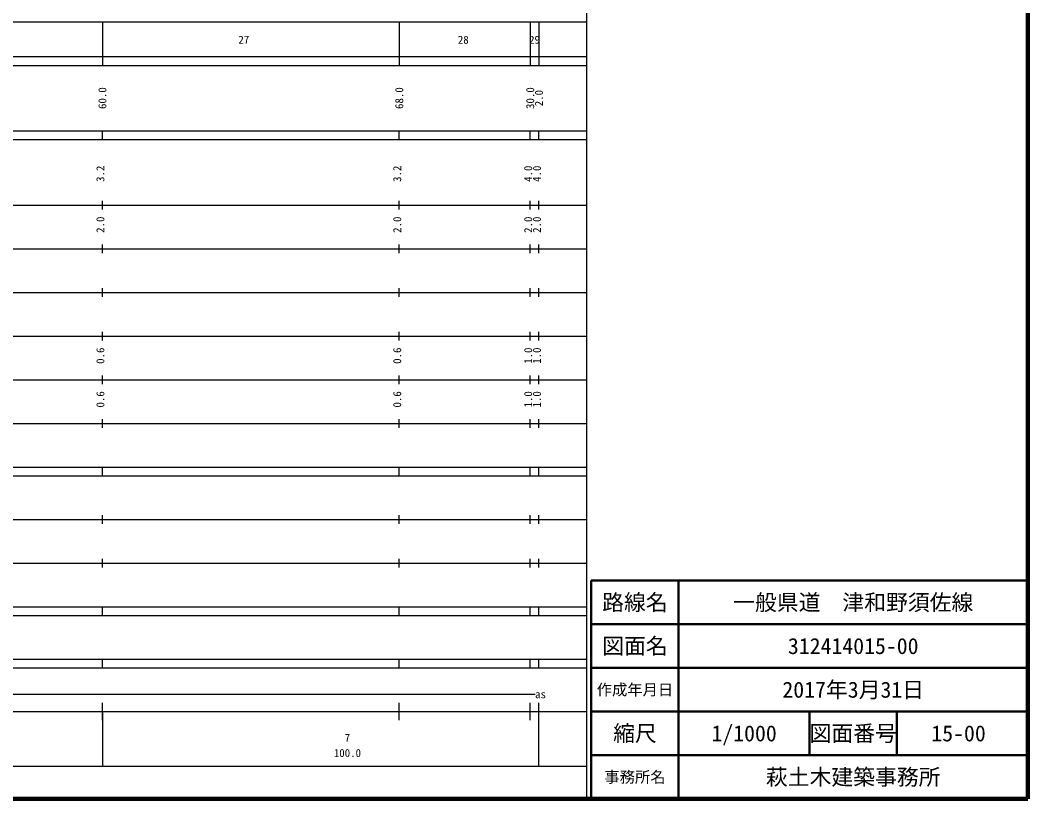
# Model space of a CAD drawing. Units: millimetres on the paper, enlarged 1000 times. Extents: x 40000 to 680000, y 20000 to 380000.
# Drawn here: x 449168 to 680000, y 20000 to 198357 of the extents above; entities that cross this region are included whole.
import ezdxf
from ezdxf.enums import TextEntityAlignment as Align

# ---------------------------------------------------------------- set-up
doc = ezdxf.new("R2010")
doc.units = ezdxf.units.MM
doc.header["$LTSCALE"] = 1000
for name, color, linetype, lineweight in [('M-TTL', 2, 'Continuous', 140), ('M-TTL-BAND', 7, 'Continuous', 25), ('M-TTL-FRAM', 2, 'Continuous', 50), ('M-TTL-LINE', 7, 'Continuous', 50)]:
    doc.layers.add(name, color=color, linetype=linetype, lineweight=lineweight)
doc.layers.add('M-TTL-TXT', color=7, linetype='Continuous')
doc.styles.add('ＭＳ ゴシック', font='')
doc.styles.get('ＭＳ ゴシック').set_extended_font_data('MS Gothic')

msp = doc.modelspace()

# ---------------------------------------------------------------- linework, layer by layer
at = {"layer": 'M-TTL'}
for p, q in [((680000, 20000), (680000, 380000)), ((40000, 20000), (680000, 20000))]:
    msp.add_line(p, q, dxfattribs=at)
at = {"layer": 'M-TTL-BAND'}
for p, q in [((579000, 20000), (579000, 370000)), ((68000, 198000), (579000, 198000)), ((468000, 198000), (468000, 188000)), ((536000, 198000), (536000, 188000)), ((566000, 198000), (566000, 188000)), ((568000, 198000), (568000, 188000)), ((40000, 190000), (579000, 190000)), ((40000, 188000), (579000, 188000)), ((40000, 173000), (579000, 173000)), ((40000, 171000), (579000, 171000)), ((468000, 171000), (468000, 173000)), ((536000, 171000), (536000, 173000)), ((566000, 171000), (566000, 173000)), ((568000, 171000), (568000, 173000)), ((468000, 155000), (468000, 157000)), ((536000, 155000), (536000, 157000)), ((566000, 155000), (566000, 157000)), ((568000, 155000), (568000, 157000)), ((40000, 156000), (579000, 156000)), ((46000, 146000), (579000, 146000)), ((468000, 145000), (468000, 147000)), ((536000, 145000), (536000, 147000)), ((566000, 145000), (566000, 147000)), ((568000, 145000), (568000, 147000)), ((468000, 135000), (468000, 137000)), ((536000, 135000), (536000, 137000)), ((566000, 135000), (566000, 137000)), ((568000, 135000), (568000, 137000)), ((52000, 136000), (579000, 136000)), ((468000, 125000), (468000, 127000)), ((536000, 125000), (536000, 127000)), ((566000, 125000), (566000, 127000)), ((568000, 125000), (568000, 127000)), ((46000, 126000), (579000, 126000)), ((52000, 116000), (579000, 116000)), ((468000, 115000), (468000, 117000)), ((536000, 115000), (536000, 117000)), ((566000, 115000), (566000, 117000)), ((568000, 115000), (568000, 117000)), ((468000, 105000), (468000, 107000)), ((536000, 105000), (536000, 107000)), ((566000, 105000), (566000, 107000)), ((568000, 105000), (568000, 107000)), ((46000, 106000), (579000, 106000)), ((40000, 96000), (579000, 96000)), ((468000, 94000), (468000, 96000)), ((536000, 94000), (536000, 96000)), ((566000, 94000), (566000, 96000)), ((568000, 94000), (568000, 96000)), ((40000, 94000), (579000, 94000)), ((49000, 84000), (579000, 84000)), ((468000, 83000), (468000, 85000)), ((536000, 83000), (536000, 85000)), ((566000, 83000), (566000, 85000)), ((568000, 83000), (568000, 85000)), ((40000, 74000), (579000, 74000)), ((468000, 73000), (468000, 75000)), ((536000, 73000), (536000, 75000)), ((566000, 73000), (566000, 75000)), ((568000, 73000), (568000, 75000)), ((40000, 64000), (579000, 64000)), ((468000, 62000), (468000, 64000)), ((536000, 62000), (536000, 64000)), ((566000, 62000), (566000, 64000)), ((568000, 62000), (568000, 64000)), ((40000, 62000), (579000, 62000)), ((40000, 52000), (579000, 52000)), ((468000, 50000), (468000, 52000)), ((536000, 50000), (536000, 52000)), ((566000, 50000), (566000, 52000)), ((568000, 50000), (568000, 52000)), ((40000, 50000), (579000, 50000)), ((385132, 44000), (567140, 44000)), ((468000, 38000), (468000, 42000)), ((536000, 38000), (536000, 42000)), ((566000, 38000), (566000, 42000)), ((568000, 38000), (568000, 42000)), ((40000, 40000), (579000, 40000)), ((468000, 40000), (468000, 27500)), ((568000, 27500), (568000, 40000)), ((68000, 27500), (579000, 27500))]:
    msp.add_line(p, q, dxfattribs=at)
at = {"layer": 'M-TTL-FRAM'}
for p, q in [((680000, 70000), (580000, 70000)), ((580000, 70000), (580000, 20000))]:
    msp.add_line(p, q, dxfattribs=at)
at = {"layer": 'M-TTL-LINE'}
for p, q in [((600000, 70000), (600000, 20000)), ((680000, 60000), (580000, 60000)), ((680000, 50000), (580000, 50000)), ((680000, 40000), (580000, 40000)), ((630000, 40000), (630000, 30000)), ((650000, 40000), (650000, 30000)), ((680000, 30000), (580000, 30000))]:
    msp.add_line(p, q, dxfattribs=at)

# ---------------------------------------------------------------- texts
at = {"layer": 'M-TTL-BAND', "style": 'ＭＳ ゴシック'}
for s, p in [('27', (500398, 192405)), ('28', (550671, 192405)), ('29', (566993, 192405)), ('as', (568363, 42500)), ('7', (524135, 32523)), ('100.0', (524135, 29033))]:
    msp.add_text(s, height=1833, dxfattribs=at).set_placement(p, align=Align.BOTTOM_CENTER)
for s, p in [('60.0', (468000, 180500)), ('68.0', (536000, 180500)), ('30.0', (566000, 180500)), ('2.0', (568000, 180500))]:
    msp.add_text(s, height=1833, rotation=90, dxfattribs=at).set_placement(p, align=Align.MIDDLE_CENTER)
for s, p in [('3.2', (469000, 163174)), ('3.2', (537000, 163174)), ('4.0', (567000, 163174)), ('4.0', (569000, 163174)), ('2.0', (469000, 151500)), ('2.0', (537000, 151500)), ('2.0', (567000, 151500)), ('2.0', (569000, 151500)), ('0.6', (469000, 121500)), ('0.6', (537000, 121500)), ('1.0', (567000, 121500)), ('1.0', (569000, 121500)), ('0.6', (469000, 111500)), ('0.6', (537000, 111500)), ('1.0', (567000, 111500)), ('1.0', (569000, 111500))]:
    msp.add_text(s, height=1833, rotation=90, dxfattribs=at).set_placement(p, align=Align.BOTTOM_CENTER)
at = {"layer": 'M-TTL-TXT', "style": 'ＭＳ ゴシック'}
for s, height, p in [('路線名', 3666, (590000, 65000)), ('路線名', 3666, (590000, 65000)), ('一般県道\u3000津和野須佐線', 3666, (640000, 65000)), ('図面名', 3666, (590000, 55000)), ('図面名', 3666, (590000, 55000)), ('312414015-00', 3666, (640000, 55000)), ('作成年月日', 2566, (590000, 45000)), ('作成年月日', 2566, (590000, 45000)), ('2017年3月31日', 3666, (640000, 45000)), ('縮尺', 3666, (590000, 35000)), ('縮尺', 3666, (590000, 35000)), ('1/1000', 3666, (615000, 35000)), ('図面番号', 3666, (640000, 35000)), ('図面番号', 3666, (640000, 35000)), ('15-00', 3666, (664125, 35000)), ('事務所名', 2566, (590000, 25000)), ('事務所名', 2566, (590000, 25000)), ('萩土木建築事務所', 3666, (640000, 25000))]:
    msp.add_text(s, height=height, dxfattribs=at).set_placement(p, align=Align.MIDDLE_CENTER)

doc.saveas('drawing.dxf')
